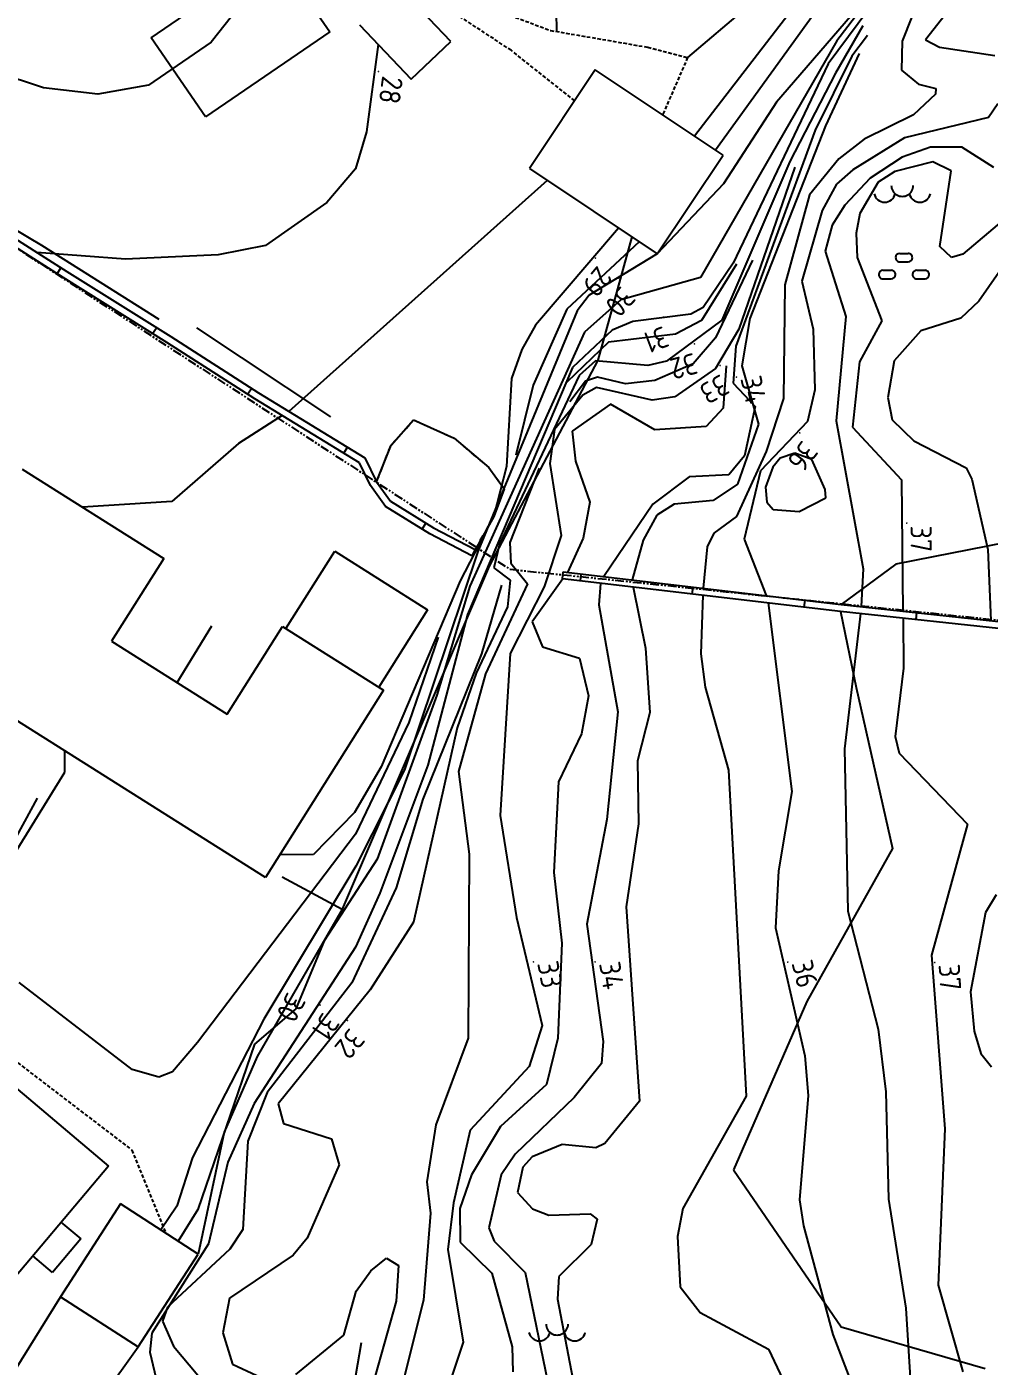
# Model space of a CAD drawing. Header units: metres. Extents: x 139929 to 142176, y 6401995 to 6404420.
# Drawn here: x 140128.6 to 140197, y 6402315.6 to 6402410.7 of the extents above; entities that cross this region are included whole.
import ezdxf
from ezdxf.enums import TextEntityAlignment as Align

# ---------------------------------------------------------------- set-up
doc = ezdxf.new("R2010")
doc.units = ezdxf.units.M
doc.header["$LTSCALE"] = 0.5
for name, pattern in [('DASHED', [0.75, 0.5, -0.25]), ('HAECK', [0]), ('PHANTOM', [2.5, 1.25, -0.25, 0.25, -0.25, 0.25, -0.25]), ('Underjord-Strand', [1.6, 0.8, -0.8])]:
    doc.linetypes.add(name, pattern=pattern)
doc.layers.get('0').update_dxf_attribs({"color": 1})
for name, color, linetype in [('M-BEF-BYGGNAD', 3, 'Continuous'), ('M-BEF-BÄCK', 7, 'Continuous'), ('M-BEF-HÄCK', 7, 'Continuous'), ('M-BEF-MARKLINJE', 4, 'Continuous'), ('M-BEF-MUR', 4, 'Continuous'), ('M-BEF-NIVÅKURVA-PRIMÄR-0.5M', 12, 'Continuous'), ('M-BEF-NIVÅKURVA-PRIMÄR-1.0M', 12, 'Continuous'), ('M-BEF-STAKET', 4, 'STAKET'), ('M-BEF-STRANDLINJE', 4, 'Continuous'), ('M-BEF-VÄGKANT', 1, 'DASHED'), ('M-GR-FASTIGHETSGRÄNS', 3, 'PHANTOM')]:
    doc.layers.add(name, color=color, linetype=linetype)
doc.styles.add('ISO', font='iso.shx', dxfattribs={"height": 2.5})
doc.linetypes.add('Bäck', pattern='A,5,[107,sma.shx,S=1,R=0,X=0,Y=0],5', length=10)
doc.linetypes.add('STAKET', pattern='A,7,[134,morastr.shx,S=0.8,R=0,X=0,Y=0],0.6,[134,morastr.shx,S=0.8,R=0,X=0,Y=0],1', length=8.6)

# ---------------------------------------------------------------- blocks, each defined once
blk = doc.blocks.new('PRI_M_BERG')
for centre, radius, start, end in [((-1.252, 0.43), 0.765, 192.29023, 347.70977), ((0, 0.867), 0.784, 179.99999, 0.00001), ((1.252, 0.43), 0.765, 192.29023, 347.70977)]:
    blk.add_arc(centre, radius, start, end)
blk = doc.blocks.new('PRI_M_LÖVSKOG')
for p, q in [((-0.295, 1.2), (0.295, 1.2)), ((-0.295, 0.6), (0.295, 0.6)), ((-1.495, 0), (-0.905, 0)), ((-1.495, -0.6), (-0.905, -0.6)), ((0.905, 0), (1.495, 0)), ((0.905, -0.6), (1.495, -0.6))]:
    blk.add_line(p, q)
for centre, start, end in [((-0.295, 0.9), 90.00001, 179.99999), ((0.295, 0.9), 0, 90.00001), ((-0.295, 0.9), 179.99999, 270.00003), ((0.295, 0.9), 270.00003, 0.00001), ((-1.495, -0.3), 90.00001, 179.99999), ((-1.495, -0.3), 179.99999, 270.00003), ((-0.905, -0.3), 0, 90.00001), ((-0.905, -0.3), 270.00003, 0.00001), ((0.905, -0.3), 90.00001, 179.99999), ((0.905, -0.3), 179.99999, 270.00003), ((1.495, -0.3), 0, 90.00001), ((1.495, -0.3), 270.00003, 0.00001)]:
    blk.add_arc(centre, 0.3, start, end)
blk = doc.blocks.new('PRI_NIVÅ_HÖJDPKT')
at = {"color": 0, "linetype": 'Continuous', "lineweight": -3}
blk.add_circle((183, 184), 0.0005, dxfattribs=at)

msp = doc.modelspace()

# ---------------------------------------------------------------- linework, layer by layer
at = {"layer": 'M-BEF-BYGGNAD'}
for p, q in [((140137.465, 6402409.89), (140146.298, 6402415.933)), ((140146.298, 6402415.933), (140150.139, 6402410.319)), ((140158.738, 6402409.628), (140155.063, 6402413.478)), ((140158.738, 6402409.628), (140155.063, 6402413.478)), ((140152.253, 6402410.797), (140155.928, 6402406.945)), ((140152.253, 6402410.797), (140155.928, 6402406.945)), ((140141.306, 6402404.276), (140137.465, 6402409.89)), ((140150.139, 6402410.319), (140141.306, 6402404.276)), ((140155.928, 6402406.945), (140158.738, 6402409.628)), ((140155.928, 6402406.945), (140158.738, 6402409.628)), ((140168.986, 6402407.603), (140164.317, 6402400.604)), ((140168.986, 6402407.603), (140164.317, 6402400.604)), ((140178.061, 6402401.549), (140168.986, 6402407.603)), ((140178.061, 6402401.549), (140168.986, 6402407.603)), ((140173.392, 6402394.55), (140178.061, 6402401.549)), ((140173.392, 6402394.55), (140178.061, 6402401.549)), ((140164.317, 6402400.604), (140173.392, 6402394.55)), ((140164.317, 6402400.604), (140173.392, 6402394.55)), ((140128.311, 6402379.264), (140138.355, 6402372.931)), ((140128.311, 6402379.264), (140138.355, 6402372.931)), ((140138.355, 6402372.931), (140134.649, 6402367.056)), ((140138.355, 6402372.931), (140134.649, 6402367.056)), ((140147.031, 6402367.948), (140150.493, 6402373.438)), ((140147.031, 6402367.948), (140150.493, 6402373.438)), ((140150.493, 6402373.438), (140157.079, 6402369.286)), ((140150.493, 6402373.438), (140157.079, 6402369.286)), ((140157.079, 6402369.286), (140153.616, 6402363.796)), ((140157.079, 6402369.286), (140153.616, 6402363.796)), ((140142.853, 6402361.882), (140146.779, 6402368.106)), ((140142.853, 6402361.882), (140146.779, 6402368.106)), ((140146.779, 6402368.106), (140153.959, 6402363.579)), ((140146.779, 6402368.106), (140153.959, 6402363.579)), ((140134.649, 6402367.056), (140142.853, 6402361.882)), ((140134.649, 6402367.056), (140142.853, 6402361.882)), ((140145.57, 6402350.276), (140120.141, 6402366.311)), ((140145.57, 6402350.276), (140120.141, 6402366.311)), ((140153.959, 6402363.579), (140145.57, 6402350.276)), ((140153.959, 6402363.579), (140145.57, 6402350.276)), ((140126.055, 6402336.848), (140134.418, 6402329.797)), ((140126.055, 6402336.848), (140134.418, 6402329.797)), ((140134.418, 6402329.797), (140126.47, 6402320.372)), ((140134.418, 6402329.797), (140126.47, 6402320.372)), ((140135.282, 6402327.104), (140131.024, 6402320.51)), ((140135.282, 6402327.104), (140131.024, 6402320.51)), ((140140.795, 6402323.543), (140135.282, 6402327.104)), ((140140.795, 6402323.543), (140135.282, 6402327.104)), ((140131.051, 6402325.805), (140132.456, 6402324.62)), ((140131.051, 6402325.805), (140132.456, 6402324.62)), ((140132.456, 6402324.62), (140130.454, 6402322.246)), ((140132.456, 6402324.62), (140130.454, 6402322.246)), ((140130.454, 6402322.246), (140129.049, 6402323.43)), ((140130.454, 6402322.246), (140129.049, 6402323.43)), ((140136.538, 6402316.95), (140140.795, 6402323.543)), ((140136.538, 6402316.95), (140140.795, 6402323.543)), ((140131.024, 6402320.51), (140127.795, 6402315.332)), ((140131.024, 6402320.51), (140127.795, 6402315.332)), ((140131.024, 6402320.51), (140136.538, 6402316.95)), ((140131.024, 6402320.51), (140136.538, 6402316.95)), ((140132.876, 6402311.87), (140136.538, 6402316.95)), ((140132.876, 6402311.87), (140136.538, 6402316.95))]:
    msp.add_line(p, q, dxfattribs=at)
at = {"layer": 'M-BEF-BÄCK', "linetype": 'Bäck', "lineweight": -3}
msp.add_line((140152.38, 6402317.253, 31.655), (140151.699, 6402313.338, 31.895), dxfattribs=at)
at = {"layer": 'M-BEF-BÄCK', "lineweight": -3}
msp.add_line((140152.38, 6402317.253), (140151.699, 6402313.338), dxfattribs=at)
at = {"layer": 'M-BEF-HÄCK', "color": 1, "linetype": 'HAECK', "lineweight": -3}
for p, q in [((140123.818, 6402398.64), (140129.672, 6402395.167)), ((140129.672, 6402395.167), (140137.994, 6402389.906)), ((140140.668, 6402389.293), (140150.199, 6402382.984)), ((140146.754, 6402350.323), (140151.011, 6402348.038))]:
    msp.add_line(p, q, dxfattribs=at)
at = {"layer": 'M-BEF-HÄCK', "lineweight": -3}
for p, q in [((140123.818, 6402398.64), (140129.672, 6402395.167)), ((140129.672, 6402395.167), (140137.994, 6402389.906)), ((140140.668, 6402389.293), (140150.199, 6402382.984)), ((140146.754, 6402350.323), (140151.011, 6402348.038))]:
    msp.add_line(p, q, dxfattribs=at)
at = {"layer": 'M-BEF-MARKLINJE'}
for p, q in [((140179.741, 6402412.029, 28.612), (140175.547, 6402408.484, 28.846)), ((140171.588, 6402395.752, 29.716), (140169.164, 6402386.998, 30.826)), ((140169.164, 6402386.998, 30.826), (140161.461, 6402372.368, 32.467)), ((140198.167, 6402374.06, 37.708), (140190.328, 6402372.517, 37.444)), ((140161.461, 6402372.368, 32.467), (140155.8, 6402359.164, 29.544)), ((140190.328, 6402372.517, 37.444), (140186.457, 6402369.663, 37.422)), ((140186.401, 6402369.167, 37.422), (140187.522, 6402363.777, 36.815)), ((140187.522, 6402363.777, 36.815), (140190.09, 6402352.336, 36.798)), ((140155.8, 6402359.164, 29.544), (140151.011, 6402348.038, 30.98)), ((140190.09, 6402352.336, 36.798), (140184.015, 6402341.484, 36.209)), ((140151.011, 6402348.038, 30.98), (140144.983, 6402337.575, 31.112)), ((140184.015, 6402341.484, 36.209), (140178.813, 6402329.532, 36.529)), ((140144.983, 6402337.575, 31.112), (140142.642, 6402332.209, 31.718)), ((140142.642, 6402332.209, 31.718), (140140.795, 6402323.543, 31.993)), ((140178.813, 6402329.532, 36.529), (140186.44, 6402318.39, 36.026)), ((140186.44, 6402318.39, 36.026), (140196.667, 6402315.416, 36.152))]:
    msp.add_line(p, q, dxfattribs=at)
at = {"layer": 'M-BEF-MARKLINJE', "lineweight": -3}
for p, q in [((140179.741, 6402412.029), (140175.547, 6402408.484)), ((140171.588, 6402395.752), (140169.164, 6402386.998)), ((140169.164, 6402386.998), (140161.461, 6402372.368)), ((140198.167, 6402374.06), (140190.328, 6402372.517)), ((140161.461, 6402372.368), (140155.8, 6402359.164)), ((140190.328, 6402372.517), (140186.457, 6402369.663)), ((140186.401, 6402369.167), (140187.522, 6402363.777)), ((140187.522, 6402363.777), (140190.09, 6402352.336)), ((140155.8, 6402359.164), (140151.011, 6402348.038)), ((140190.09, 6402352.336), (140184.015, 6402341.484)), ((140151.011, 6402348.038), (140144.983, 6402337.575)), ((140184.015, 6402341.484), (140178.813, 6402329.532)), ((140144.983, 6402337.575), (140142.642, 6402332.209)), ((140142.642, 6402332.209), (140140.795, 6402323.543)), ((140178.813, 6402329.532), (140186.44, 6402318.39)), ((140186.44, 6402318.39), (140196.667, 6402315.416))]:
    msp.add_line(p, q, dxfattribs=at)
at = {"layer": 'M-BEF-MUR'}
for p, q in [((140131.204, 6402392.862), (140124.837, 6402396.91)), ((140125.106, 6402397.333), (140131.47, 6402393.286)), ((140130.783, 6402393.13), (140131.052, 6402393.552)), ((140138.579, 6402388.249), (140131.204, 6402392.862)), ((140131.47, 6402393.286), (140138.847, 6402388.671)), ((140137.564, 6402388.884), (140137.829, 6402389.308)), ((140144.808, 6402384.255), (140138.579, 6402388.249)), ((140138.847, 6402388.671), (140145.074, 6402384.68)), ((140144.305, 6402384.579), (140144.575, 6402385)), ((140152.256, 6402379.718), (140144.808, 6402384.255)), ((140145.074, 6402384.68), (140152.641, 6402380.068)), ((140151.129, 6402380.405), (140151.389, 6402380.831)), ((140153.037, 6402378.107), (140152.256, 6402379.718)), ((140152.641, 6402380.068), (140153.469, 6402378.363)), ((140154.094, 6402376.621), (140153.037, 6402378.107)), ((140153.469, 6402378.363), (140154.443, 6402376.993)), ((140157.252, 6402374.674), (140154.094, 6402376.621)), ((140154.443, 6402376.993), (140157.501, 6402375.109)), ((140156.704, 6402375.012), (140156.966, 6402375.438)), ((140160.22, 6402373.108), (140157.252, 6402374.674)), ((140157.501, 6402375.109), (140160.454, 6402373.551)), ((140160.454, 6402373.551), (140160.22, 6402373.108)), ((140166.657, 6402371.475), (140166.715, 6402371.971)), ((140166.715, 6402371.971), (140186.457, 6402369.663)), ((140167.934, 6402371.326), (140167.992, 6402371.822)), ((140186.401, 6402369.167), (140166.657, 6402371.475)), ((140175.879, 6402370.397), (140175.937, 6402370.893)), ((140183.825, 6402369.468), (140183.883, 6402369.964)), ((140228.108, 6402364.657), (140186.401, 6402369.167)), ((140186.457, 6402369.663), (140228.153, 6402365.154)), ((140191.776, 6402368.585), (140191.83, 6402369.082)), ((140139.312, 6402364.115), (140141.759, 6402368.139))]:
    msp.add_line(p, q, dxfattribs=at)
at = {"layer": 'M-BEF-MUR', "lineweight": -3}
for p, q in [((140131.204, 6402392.862), (140124.837, 6402396.91)), ((140125.106, 6402397.333), (140131.47, 6402393.286)), ((140130.783, 6402393.13), (140131.052, 6402393.552)), ((140138.579, 6402388.249), (140131.204, 6402392.862)), ((140131.47, 6402393.286), (140138.847, 6402388.671)), ((140137.564, 6402388.884), (140137.829, 6402389.308)), ((140144.808, 6402384.255), (140138.579, 6402388.249)), ((140138.847, 6402388.671), (140145.074, 6402384.68)), ((140144.305, 6402384.579), (140144.575, 6402385)), ((140152.256, 6402379.718), (140144.808, 6402384.255)), ((140145.074, 6402384.68), (140152.641, 6402380.068)), ((140151.129, 6402380.405), (140151.389, 6402380.831)), ((140153.037, 6402378.107), (140152.256, 6402379.718)), ((140152.641, 6402380.068), (140153.469, 6402378.363)), ((140154.094, 6402376.621), (140153.037, 6402378.107)), ((140153.469, 6402378.363), (140154.443, 6402376.993)), ((140157.252, 6402374.674), (140154.094, 6402376.621)), ((140154.443, 6402376.993), (140157.501, 6402375.109)), ((140156.704, 6402375.012), (140156.966, 6402375.438)), ((140160.22, 6402373.108), (140157.252, 6402374.674)), ((140157.501, 6402375.109), (140160.454, 6402373.551)), ((140160.454, 6402373.551), (140160.22, 6402373.108)), ((140166.657, 6402371.475), (140166.715, 6402371.971)), ((140166.715, 6402371.971), (140186.457, 6402369.663)), ((140167.934, 6402371.326), (140167.992, 6402371.822)), ((140186.401, 6402369.167), (140166.657, 6402371.475)), ((140175.879, 6402370.397), (140175.937, 6402370.893)), ((140183.825, 6402369.468), (140183.883, 6402369.964)), ((140228.108, 6402364.657), (140186.401, 6402369.167)), ((140186.457, 6402369.663), (140228.153, 6402365.154)), ((140191.776, 6402368.585), (140191.83, 6402369.082)), ((140139.312, 6402364.115), (140141.759, 6402368.139))]:
    msp.add_line(p, q, dxfattribs=at)
at = {"layer": 'M-BEF-NIVÅKURVA-PRIMÄR-0.5M', "linetype": 'Continuous', "lineweight": -3}
for p, q in [((140192.761, 6402418.398, 30.5), (140186.139, 6402409.664, 30.5)), ((140185.937, 6402413.542, 29.5), (140177.52, 6402401.911, 29.5)), ((140144.054, 6402412.537, 27.5), (140141.731, 6402409.586, 27.5)), ((140166.216, 6402411.764, 28.5), (140166.24, 6402410.336, 28.5)), ((140191.479, 6402411.368, 35.5), (140190.777, 6402409.638, 35.5)), ((140141.731, 6402409.586, 27.5), (140137.278, 6402406.516, 27.5)), ((140186.139, 6402409.664, 30.5), (140176.468, 6402392.861, 30.5)), ((140190.777, 6402409.638, 35.5), (140190.738, 6402407.596, 35.5)), ((140187.724, 6402408.77, 34.5), (140185.328, 6402403.649, 34.5)), ((140129.817, 6402406.325, 27.5), (140125.831, 6402407.652, 27.5)), ((140190.738, 6402407.596, 35.5), (140191.951, 6402406.584, 35.5)), ((140133.683, 6402405.881, 27.5), (140129.817, 6402406.325, 27.5)), ((140137.278, 6402406.516, 27.5), (140133.683, 6402405.881, 27.5)), ((140191.951, 6402406.584, 35.5), (140193.184, 6402406.278, 35.5)), ((140193.184, 6402406.278, 35.5), (140193.143, 6402405.884, 35.5)), ((140193.143, 6402405.884, 35.5), (140191.576, 6402404.417, 35.5)), ((140191.576, 6402404.417, 35.5), (140188.078, 6402402.684, 35.5)), ((140185.328, 6402403.649, 34.5), (140179.977, 6402389.961, 34.5)), ((140188.078, 6402402.684, 35.5), (140186.282, 6402401.304, 35.5)), ((140186.282, 6402401.304, 35.5), (140184.209, 6402398.738, 35.5)), ((140190.793, 6402401.417, 36.5), (140188.508, 6402399.913, 36.5)), ((140192.786, 6402402.115, 36.5), (140190.793, 6402401.417, 36.5)), ((140195.017, 6402402.131, 36.5), (140192.786, 6402402.115, 36.5)), ((140197.287, 6402400.677, 36.5), (140195.017, 6402402.131, 36.5)), ((140165.581, 6402399.761, 28.5), (140147.236, 6402383.362, 28.5)), ((140188.508, 6402399.913, 36.5), (140186.713, 6402398.004, 36.5)), ((140184.209, 6402398.738, 35.5), (140182.448, 6402392.351, 35.5)), ((140186.713, 6402398.004, 36.5), (140185.811, 6402396.595, 36.5)), ((140185.811, 6402396.595, 36.5), (140185.316, 6402394.732, 36.5)), ((140172.101, 6402395.411, 29.5), (140166.963, 6402390.628, 29.5)), ((140185.316, 6402394.732, 36.5), (140186.782, 6402390.092, 36.5)), ((140198.889, 6402395.029, 37.5), (140196.217, 6402391.191, 37.5)), ((140179.009, 6402393.817, 31.5), (140176.538, 6402389.824, 31.5)), ((140180.159, 6402394.108, 32.5), (140177.521, 6402388.577, 32.5)), ((140176.468, 6402392.861, 30.5), (140170.803, 6402391.279, 30.5)), ((140182.448, 6402392.351, 35.5), (140182.357, 6402384.285, 35.5)), ((140170.803, 6402391.279, 30.5), (140168.229, 6402388.991, 30.5)), ((140196.217, 6402391.191, 37.5), (140194.942, 6402389.973, 37.5)), ((140166.963, 6402390.628, 29.5), (140164.582, 6402385.238, 29.5)), ((140179.977, 6402389.961, 34.5), (140179.391, 6402386.595, 34.5)), ((140186.782, 6402390.092, 36.5), (140186.098, 6402382.688, 36.5)), ((140194.942, 6402389.973, 37.5), (140192.112, 6402389.078, 37.5)), ((140168.229, 6402388.991, 30.5), (140160.087, 6402370.968, 30.5)), ((140176.538, 6402389.824, 31.5), (140174.686, 6402388.845, 31.5)), ((140192.112, 6402389.078, 37.5), (140190.215, 6402386.963, 37.5)), ((140169.929, 6402388.272, 31.5), (140166.978, 6402385.446, 31.5)), ((140174.686, 6402388.845, 31.5), (140169.929, 6402388.272, 31.5)), ((140177.521, 6402388.577, 32.5), (140175.939, 6402386.742, 32.5)), ((140175.939, 6402386.742, 32.5), (140173.221, 6402385.548, 32.5)), ((140178.296, 6402386.602, 33.5), (140178.071, 6402383.588, 33.5)), ((140179.391, 6402386.595, 34.5), (140180.59, 6402382.454, 34.5)), ((140190.215, 6402386.963, 37.5), (140189.753, 6402384.362, 37.5)), ((140164.582, 6402385.238, 29.5), (140163.356, 6402380.25, 29.5)), ((140168.29, 6402385.506, 32.5), (140167.187, 6402384.039, 32.5)), ((140169.15, 6402385.787, 32.5), (140168.29, 6402385.506, 32.5)), ((140171.138, 6402385.33, 32.5), (140169.15, 6402385.787, 32.5)), ((140173.221, 6402385.548, 32.5), (140171.138, 6402385.33, 32.5)), ((140182.357, 6402384.285, 35.5), (140181.135, 6402380.516, 35.5)), ((140189.753, 6402384.362, 37.5), (140190.068, 6402382.776, 37.5)), ((140170.069, 6402383.879, 33.5), (140167.345, 6402381.957, 33.5)), ((140173.212, 6402382.063, 33.5), (140170.069, 6402383.879, 33.5)), ((140178.071, 6402383.588, 33.5), (140176.87, 6402382.285, 33.5)), ((140146.765, 6402383.063, 28.5), (140143.661, 6402381.095, 28.5)), ((140176.87, 6402382.285, 33.5), (140173.212, 6402382.063, 33.5)), ((140180.59, 6402382.454, 34.5), (140179.099, 6402378.199, 34.5)), ((140186.098, 6402382.688, 36.5), (140188.014, 6402372.182, 36.5)), ((140190.068, 6402382.776, 37.5), (140191.613, 6402381.285, 37.5)), ((140167.345, 6402381.957, 33.5), (140167.584, 6402379.833, 33.5)), ((140143.661, 6402381.095, 28.5), (140138.92, 6402376.971, 28.5)), ((140181.135, 6402380.516, 35.5), (140179.026, 6402375.897, 35.5)), ((140183.168, 6402380.401, 36.5), (140182.114, 6402380.042, 36.5)), ((140184.361, 6402379.949, 36.5), (140183.168, 6402380.401, 36.5)), ((140191.613, 6402381.285, 37.5), (140195.322, 6402379.358, 37.5)), ((140167.584, 6402379.833, 33.5), (140168.605, 6402376.911, 33.5)), ((140181.59, 6402379.411, 36.5), (140181.082, 6402377.994, 36.5)), ((140182.114, 6402380.042, 36.5), (140181.59, 6402379.411, 36.5)), ((140185.305, 6402377.828, 36.5), (140184.361, 6402379.949, 36.5)), ((140165.014, 6402379.33, 32.5), (140162.93, 6402374.048, 32.5)), ((140195.322, 6402379.358, 37.5), (140195.739, 6402378.56, 37.5)), ((140195.739, 6402378.56, 37.5), (140196.868, 6402373.562, 37.5)), ((140179.099, 6402378.199, 34.5), (140177.358, 6402377.031, 34.5)), ((140181.082, 6402377.994, 36.5), (140181.172, 6402376.924, 36.5)), ((140185.361, 6402377.23, 36.5), (140185.305, 6402377.828, 36.5)), ((140138.92, 6402376.971, 28.5), (140132.581, 6402376.572, 28.5)), ((140168.605, 6402376.911, 33.5), (140168.13, 6402374.362, 33.5)), ((140174.588, 6402376.773, 34.5), (140173.364, 6402375.992, 34.5)), ((140177.358, 6402377.031, 34.5), (140174.588, 6402376.773, 34.5)), ((140181.172, 6402376.924, 36.5), (140181.611, 6402376.411, 36.5)), ((140183.475, 6402376.253, 36.5), (140185.361, 6402377.23, 36.5)), ((140173.364, 6402375.992, 34.5), (140172.404, 6402374.218, 34.5)), ((140179.026, 6402375.897, 35.5), (140177.404, 6402374.721, 35.5)), ((140181.611, 6402376.411, 36.5), (140183.475, 6402376.253, 36.5)), ((140177.404, 6402374.721, 35.5), (140176.932, 6402373.762, 35.5)), ((140162.93, 6402374.048, 32.5), (140162.989, 6402372.601, 32.5)), ((140168.13, 6402374.362, 33.5), (140167.019, 6402371.936, 33.5)), ((140172.404, 6402374.218, 34.5), (140171.607, 6402371.399, 34.5)), ((140176.932, 6402373.762, 35.5), (140176.656, 6402370.81, 35.5)), ((140196.868, 6402373.562, 37.5), (140197.082, 6402368.514, 37.5)), ((140162.989, 6402372.601, 32.5), (140164.169, 6402371.133, 32.5)), ((140188.014, 6402372.182, 36.5), (140187.874, 6402369.509, 36.5)), ((140160.087, 6402370.968, 30.5), (140157.735, 6402363.233, 30.5)), ((140162.322, 6402371.027, 31.5), (140160.916, 6402366.155, 31.5)), ((140164.169, 6402371.133, 32.5), (140161.189, 6402364.745, 32.5)), ((140166.685, 6402371.472, 33.5), (140164.501, 6402368.429, 33.5)), ((140171.679, 6402370.888, 34.5), (140172.568, 6402366.558, 34.5)), ((140176.625, 6402370.31, 35.5), (140176.476, 6402366.144, 35.5)), ((140187.826, 6402369.013, 36.5), (140186.678, 6402359.42, 36.5)), ((140164.501, 6402368.429, 33.5), (140165.233, 6402366.647, 33.5)), ((140157.835, 6402367.346, 29.5), (140155.752, 6402361.275, 29.5)), ((140160.916, 6402366.155, 31.5), (140156.756, 6402355.843, 31.5)), ((140165.233, 6402366.647, 33.5), (140167.86, 6402365.844, 33.5)), ((140172.568, 6402366.558, 34.5), (140172.864, 6402361.997, 34.5)), ((140176.476, 6402366.144, 35.5), (140176.788, 6402363.797, 35.5)), ((140167.86, 6402365.844, 33.5), (140168.519, 6402363.164, 33.5)), ((140161.189, 6402364.745, 32.5), (140159.285, 6402357.792, 32.5)), ((140176.788, 6402363.797, 35.5), (140178.448, 6402357.903, 35.5)), ((140157.735, 6402363.233, 30.5), (140153.511, 6402351.578, 30.5)), ((140168.519, 6402363.164, 33.5), (140168.018, 6402360.472, 33.5)), ((140172.864, 6402361.997, 34.5), (140171.995, 6402358.557, 34.5)), ((140155.752, 6402361.275, 29.5), (140151.966, 6402353.364, 29.5)), ((140168.018, 6402360.472, 33.5), (140166.375, 6402357.058, 33.5)), ((140131.333, 6402357.746, 29.5), (140131.336, 6402359.252, 29.5)), ((140171.995, 6402358.557, 34.5), (140172.052, 6402354.095, 34.5)), ((140186.678, 6402359.42, 36.5), (140186.931, 6402347.88, 36.5)), ((140126.873, 6402350.541, 29.5), (140131.333, 6402357.746, 29.5)), ((140159.285, 6402357.792, 32.5), (140160.032, 6402351.936, 32.5)), ((140178.448, 6402357.903, 35.5), (140179.711, 6402334.758, 35.5)), ((140166.375, 6402357.058, 33.5), (140166.047, 6402350.625, 33.5)), ((140156.756, 6402355.843, 31.5), (140154.851, 6402349.541, 31.5)), ((140172.052, 6402354.095, 34.5), (140171.179, 6402348.184, 34.5)), ((140151.966, 6402353.364, 29.5), (140140.751, 6402338.576, 29.5)), ((140160.032, 6402351.936, 32.5), (140159.961, 6402338.871, 32.5)), ((140153.511, 6402351.578, 30.5), (140149.746, 6402345.771, 30.5)), ((140166.047, 6402350.625, 33.5), (140166.62, 6402345.622, 33.5)), ((140154.851, 6402349.541, 31.5), (140151.7, 6402342.799, 31.5)), ((140197.457, 6402349.036, 37.5), (140196.701, 6402347.798, 37.5)), ((140171.179, 6402348.184, 34.5), (140172.125, 6402334.405, 34.5)), ((140186.931, 6402347.88, 36.5), (140189.088, 6402339.506, 36.5)), ((140196.701, 6402347.798, 37.5), (140195.635, 6402342.169, 37.5)), ((140149.746, 6402345.771, 30.5), (140147.742, 6402340.952, 30.5)), ((140166.62, 6402345.622, 33.5), (140166.344, 6402338.879, 33.5)), ((140136.103, 6402336.641, 29.5), (140128.094, 6402342.813, 29.5)), ((140151.7, 6402342.799, 31.5), (140145.706, 6402335.027, 31.5)), ((140195.635, 6402342.169, 37.5), (140195.895, 6402339.364, 37.5)), ((140147.742, 6402340.952, 30.5), (140144.801, 6402338.436, 30.5)), ((140189.088, 6402339.506, 36.5), (140189.625, 6402335.06, 36.5)), ((140140.751, 6402338.576, 29.5), (140138.974, 6402336.476, 29.5)), ((140159.961, 6402338.871, 32.5), (140157.681, 6402332.72, 32.5)), ((140166.344, 6402338.879, 33.5), (140165.522, 6402335.582, 33.5)), ((140195.895, 6402339.364, 37.5), (140196.356, 6402337.783, 37.5)), ((140144.801, 6402338.436, 30.5), (140140.779, 6402326.71, 30.5)), ((140196.356, 6402337.783, 37.5), (140197.128, 6402336.847, 37.5)), ((140138.012, 6402336.102, 29.5), (140136.103, 6402336.641, 29.5)), ((140138.974, 6402336.476, 29.5), (140138.012, 6402336.102, 29.5)), ((140145.706, 6402335.027, 31.5), (140144.319, 6402331.55, 31.5)), ((140165.522, 6402335.582, 33.5), (140162.269, 6402332.613, 33.5)), ((140179.711, 6402334.758, 35.5), (140175.216, 6402326.787, 35.5)), ((140189.625, 6402335.06, 36.5), (140189.817, 6402327.433, 36.5)), ((140172.125, 6402334.405, 34.5), (140169.674, 6402331.393, 34.5)), ((140157.681, 6402332.72, 32.5), (140157.027, 6402328.662, 32.5)), ((140162.269, 6402332.613, 33.5), (140160.196, 6402329.167, 33.5)), ((140144.319, 6402331.55, 31.5), (140143.976, 6402325.293, 31.5)), ((140166.652, 6402331.33, 34.5), (140164.52, 6402330.437, 34.5)), ((140169.037, 6402331.091, 34.5), (140166.652, 6402331.33, 34.5)), ((140169.674, 6402331.393, 34.5), (140169.037, 6402331.091, 34.5)), ((140164.52, 6402330.437, 34.5), (140163.856, 6402329.708, 34.5)), ((140160.196, 6402329.167, 33.5), (140159.378, 6402326.791, 33.5)), ((140163.856, 6402329.708, 34.5), (140163.474, 6402327.925, 34.5)), ((140157.027, 6402328.662, 32.5), (140157.295, 6402326.441, 32.5)), ((140163.474, 6402327.925, 34.5), (140164.524, 6402326.768, 34.5)), ((140189.817, 6402327.433, 36.5), (140191.051, 6402319.71, 36.5)), ((140140.779, 6402326.71, 30.5), (140139.386, 6402324.454, 30.5)), ((140157.295, 6402326.441, 32.5), (140156.79, 6402320.271, 32.5)), ((140159.378, 6402326.791, 33.5), (140159.406, 6402324.388, 33.5)), ((140164.524, 6402326.768, 34.5), (140165.7, 6402326.3, 34.5)), ((140165.7, 6402326.3, 34.5), (140168.641, 6402326.399, 34.5)), ((140168.641, 6402326.399, 34.5), (140169.119, 6402326.023, 34.5)), ((140175.216, 6402326.787, 35.5), (140174.821, 6402324.787, 35.5)), ((140143.976, 6402325.293, 31.5), (140143.055, 6402323.884, 31.5)), ((140169.119, 6402326.023, 34.5), (140168.707, 6402324.228, 34.5)), ((140159.406, 6402324.388, 33.5), (140161.64, 6402322.196, 33.5)), ((140174.821, 6402324.787, 35.5), (140175.015, 6402321.227, 35.5)), ((140143.055, 6402323.884, 31.5), (140138.623, 6402319.785, 31.5)), ((140168.707, 6402324.228, 34.5), (140166.405, 6402321.961, 34.5)), ((140161.64, 6402322.196, 33.5), (140163.093, 6402316.961, 33.5)), ((140166.405, 6402321.961, 34.5), (140166.314, 6402320.342, 34.5)), ((140175.015, 6402321.227, 35.5), (140176.44, 6402319.399, 35.5)), ((140138.623, 6402319.785, 31.5), (140138.262, 6402318.779, 31.5)), ((140156.79, 6402320.271, 32.5), (140154.938, 6402312.849, 32.5)), ((140166.314, 6402320.342, 34.5), (140167.601, 6402313.558, 34.5)), ((140191.051, 6402319.71, 36.5), (140191.431, 6402313.622, 36.5)), ((140138.262, 6402318.779, 31.5), (140139.047, 6402317.019, 31.5)), ((140176.44, 6402319.399, 35.5), (140181.282, 6402316.799, 35.5)), ((140139.047, 6402317.019, 31.5), (140141.896, 6402313.627, 31.5)), ((140163.093, 6402316.961, 33.5), (140163.134, 6402315.193, 33.5)), ((140181.282, 6402316.799, 35.5), (140182.523, 6402314.201, 35.5))]:
    msp.add_line(p, q, dxfattribs=at)
at = {"layer": 'M-BEF-NIVÅKURVA-PRIMÄR-1.0M', "linetype": 'Continuous', "lineweight": -3}
for p, q in [((140194.936, 6402420.719, 31), (140185.532, 6402408.046, 31)), ((140200.792, 6402420.456, 36), (140192.437, 6402409.733, 36)), ((140186.563, 6402416.567, 29), (140176.037, 6402402.899, 29)), ((140187.552, 6402411.924, 30), (140181.863, 6402405.315, 30)), ((140187.994, 6402410.726, 32), (140186.055, 6402407.371, 32)), ((140188.313, 6402410.042, 34), (140187.211, 6402408.588, 34)), ((140153.582, 6402409.405, 28), (140152.743, 6402403.206, 28)), ((140192.437, 6402409.733, 36), (140193.444, 6402409.216, 36)), ((140193.444, 6402409.216, 36), (140197.371, 6402408.62, 36)), ((140185.532, 6402408.046, 31), (140178.782, 6402393.891, 31)), ((140187.211, 6402408.588, 34), (140184.599, 6402403.326, 34)), ((140186.055, 6402407.371, 32), (140182.8, 6402401.105, 32)), ((140181.863, 6402405.315, 30), (140178.085, 6402399.532, 30)), ((140197.586, 6402405.192, 36), (140196.904, 6402404.226, 36)), ((140196.904, 6402404.226, 36), (140190.959, 6402402.797, 36)), ((140152.743, 6402403.206, 28), (140151.972, 6402400.584, 28)), ((140184.599, 6402403.326, 34), (140178.976, 6402387.987, 34)), ((140190.959, 6402402.797, 36), (140187.27, 6402400.518, 36)), ((140151.972, 6402400.584, 28), (140149.934, 6402398.192, 28)), ((140182.8, 6402401.105, 32), (140177.987, 6402389.852, 32)), ((140183.156, 6402400.712, 33), (140179.188, 6402389.198, 33)), ((140187.27, 6402400.518, 36), (140186.122, 6402399.49, 36)), ((140190.251, 6402400.398, 37), (140189.08, 6402399.638, 37)), ((140192.96, 6402401.086, 37), (140190.251, 6402400.398, 37)), ((140194.256, 6402400.435, 37), (140192.96, 6402401.086, 37)), ((140193.45, 6402395.073, 37), (140194.256, 6402400.435, 37)), ((140178.085, 6402399.532, 30), (140173.394, 6402394.553, 30)), ((140186.122, 6402399.49, 36), (140185.096, 6402397.63, 36)), ((140189.08, 6402399.638, 37), (140187.776, 6402397.424, 37)), ((140149.934, 6402398.192, 28), (140145.567, 6402395.151, 28)), ((140185.096, 6402397.63, 36), (140183.654, 6402392.608, 36)), ((140187.776, 6402397.424, 37), (140187.524, 6402396.007, 37)), ((140197.976, 6402396.959, 37), (140195.098, 6402394.524, 37)), ((140170.652, 6402396.378, 29), (140164.758, 6402389.488, 29)), ((140187.524, 6402396.007, 37), (140187.578, 6402394.29, 37)), ((140135.631, 6402394.176, 28), (140129.333, 6402394.645, 28)), ((140145.567, 6402395.151, 28), (140142.217, 6402394.483, 28)), ((140194.296, 6402394.301, 37), (140193.45, 6402395.073, 37)), ((140142.217, 6402394.483, 28), (140135.631, 6402394.176, 28)), ((140173.391, 6402394.55, 30), (140168.562, 6402391.625, 30)), ((140178.782, 6402393.891, 31), (140176.644, 6402390.743, 31)), ((140187.578, 6402394.29, 37), (140189.328, 6402389.791, 37)), ((140195.098, 6402394.524, 37), (140194.296, 6402394.301, 37)), ((140183.654, 6402392.608, 36), (140184.457, 6402389.194, 36)), ((140168.562, 6402391.625, 30), (140167.71, 6402390.497, 30)), ((140167.71, 6402390.497, 30), (140160.65, 6402373.424, 30)), ((140175.772, 6402390.263, 31), (140171.668, 6402389.75, 31)), ((140176.644, 6402390.743, 31), (140175.772, 6402390.263, 31)), ((140164.758, 6402389.488, 29), (140163.786, 6402387.765, 29)), ((140170.194, 6402389.131, 31), (140167.374, 6402386.49, 31)), ((140171.668, 6402389.75, 31), (140170.194, 6402389.131, 31)), ((140177.987, 6402389.852, 32), (140174.053, 6402386.932, 32)), ((140179.188, 6402389.198, 33), (140177.533, 6402386.409, 33)), ((140184.457, 6402389.194, 36), (140184.577, 6402384.886, 36)), ((140189.328, 6402389.791, 37), (140187.743, 6402386.888, 37)), ((140178.976, 6402387.987, 34), (140178.772, 6402385.373, 34)), ((140163.786, 6402387.765, 29), (140163.033, 6402385.692, 29)), ((140167.374, 6402386.49, 31), (140159.912, 6402368.956, 31)), ((140169.001, 6402386.965, 32), (140167.849, 6402385.914, 32)), ((140172.712, 6402386.625, 32), (140169.001, 6402386.965, 32)), ((140174.053, 6402386.932, 32), (140172.712, 6402386.625, 32)), ((140177.533, 6402386.409, 33), (140174.647, 6402384.394, 33)), ((140187.743, 6402386.888, 37), (140187.25, 6402382.239, 37)), ((140167.849, 6402385.914, 32), (140162.199, 6402373.95, 32)), ((140163.033, 6402385.692, 29), (140162.679, 6402379.453, 29)), ((140178.772, 6402385.373, 34), (140180.333, 6402383.725, 34)), ((140168.115, 6402384.509, 33), (140166.091, 6402382.075, 33)), ((140169.079, 6402385.073, 33), (140168.115, 6402384.509, 33)), ((140173.034, 6402384.166, 33), (140169.079, 6402385.073, 33)), ((140174.647, 6402384.394, 33), (140173.034, 6402384.166, 33)), ((140184.577, 6402384.886, 36), (140184.06, 6402382.646, 36)), ((140180.333, 6402383.725, 34), (140179.59, 6402380.209, 34)), ((140184.06, 6402382.646, 36), (140180.716, 6402379.145, 36)), ((140166.091, 6402382.075, 33), (140165.757, 6402379.673, 33)), ((140187.25, 6402382.239, 37), (140190.737, 6402378.5, 37)), ((140162.679, 6402379.453, 29), (140161.783, 6402375.945, 29)), ((140165.757, 6402379.673, 33), (140166.577, 6402374.556, 33)), ((140179.59, 6402380.209, 34), (140178.469, 6402378.857, 34)), ((140175.659, 6402378.724, 34), (140173.087, 6402376.787, 34)), ((140178.469, 6402378.857, 34), (140175.659, 6402378.724, 34)), ((140180.716, 6402379.145, 36), (140179.57, 6402374.288, 36)), ((140190.737, 6402378.5, 37), (140190.84, 6402369.189, 37)), ((140173.087, 6402376.787, 34), (140169.593, 6402371.635, 34)), ((140161.783, 6402375.945, 29), (140159.403, 6402371.345, 29)), ((140162.199, 6402373.95, 32), (140161.788, 6402372.264, 32)), ((140166.577, 6402374.556, 33), (140165.356, 6402370.911, 33)), ((140179.57, 6402374.288, 36), (140181.117, 6402370.288, 36)), ((140160.65, 6402373.424, 30), (140155.437, 6402357.912, 30)), ((140161.788, 6402372.264, 32), (140162.948, 6402371.38, 32)), ((140159.403, 6402371.345, 29), (140153.8, 6402358.145, 29)), ((140162.948, 6402371.38, 32), (140162.767, 6402369.488, 32)), ((140165.356, 6402370.911, 33), (140162.959, 6402366.174, 33)), ((140169.369, 6402371.158, 34), (140169.234, 6402369.637, 34)), ((140159.912, 6402368.956, 31), (140157.111, 6402358.249, 31)), ((140162.767, 6402369.488, 32), (140160.532, 6402364.773, 32)), ((140169.234, 6402369.637, 34), (140170.6, 6402362.028, 34)), ((140181.257, 6402369.768, 36), (140182.952, 6402356.39, 36)), ((140190.844, 6402368.686, 37), (140190.867, 6402365.148, 37)), ((140162.959, 6402366.174, 33), (140162.239, 6402354.686, 33)), ((140190.867, 6402365.148, 37), (140190.274, 6402360.283, 37)), ((140160.532, 6402364.773, 32), (140159.191, 6402360.901, 32)), ((140170.6, 6402362.028, 34), (140169.809, 6402354.401, 34)), ((140159.191, 6402360.901, 32), (140156.097, 6402347.116, 32)), ((140190.274, 6402360.283, 37), (140190.558, 6402359.114, 37)), ((140190.558, 6402359.114, 37), (140195.432, 6402354.065, 37)), ((140153.8, 6402358.145, 29), (140151.889, 6402354.898, 29)), ((140155.437, 6402357.912, 30), (140151.996, 6402351.08, 30)), ((140157.111, 6402358.249, 31), (140153.686, 6402349.174, 31)), ((140182.952, 6402356.39, 36), (140181.99, 6402350.748, 36)), ((140151.889, 6402354.898, 29), (140148.992, 6402351.921, 29)), ((140162.239, 6402354.686, 33), (140163.387, 6402347.449, 33)), ((140169.809, 6402354.401, 34), (140168.395, 6402346.965, 34)), ((140195.432, 6402354.065, 37), (140192.853, 6402344.763, 37)), ((140148.992, 6402351.921, 29), (140146.585, 6402351.886, 29)), ((140151.996, 6402351.08, 30), (140145.458, 6402340.229, 30)), ((140181.99, 6402350.748, 36), (140181.78, 6402346.71, 36)), ((140153.686, 6402349.174, 31), (140151.976, 6402345.344, 31)), ((140156.097, 6402347.116, 32), (140152.999, 6402342.308, 32)), ((140163.387, 6402347.449, 33), (140165.231, 6402339.77, 33)), ((140168.395, 6402346.965, 34), (140169.558, 6402338.642, 34)), ((140181.78, 6402346.71, 36), (140183.873, 6402337.622, 36)), ((140151.976, 6402345.344, 31), (140144.768, 6402334.228, 31)), ((140192.853, 6402344.763, 37), (140193.822, 6402332.425, 37)), ((140152.999, 6402342.308, 32), (140146.474, 6402334.215, 32)), ((140145.458, 6402340.229, 30), (140140.387, 6402330.398, 30)), ((140165.231, 6402339.77, 33), (140164.29, 6402336.868, 33)), ((140169.558, 6402338.642, 34), (140169.434, 6402337.069, 34)), ((140183.873, 6402337.622, 36), (140184.108, 6402334.812, 36)), ((140164.29, 6402336.868, 33), (140160.098, 6402332.337, 33)), ((140169.434, 6402337.069, 34), (140167.487, 6402334.656, 34)), ((140184.108, 6402334.812, 36), (140183.504, 6402327.402, 36)), ((140144.768, 6402334.228, 31), (140142.91, 6402330.072, 31)), ((140146.474, 6402334.215, 32), (140146.851, 6402332.806, 32)), ((140167.487, 6402334.656, 34), (140163.294, 6402330.643, 34)), ((140146.851, 6402332.806, 32), (140150.263, 6402331.733, 32)), ((140160.098, 6402332.337, 33), (140158.915, 6402327.176, 33)), ((140193.822, 6402332.425, 37), (140193.336, 6402321.336, 37)), ((140150.263, 6402331.733, 32), (140150.797, 6402329.889, 32)), ((140140.387, 6402330.398, 30), (140139.271, 6402326.937, 30)), ((140142.91, 6402330.072, 31), (140141.522, 6402324.283, 31)), ((140163.294, 6402330.643, 34), (140162.316, 6402329.166, 34)), ((140150.797, 6402329.889, 32), (140148.534, 6402324.682, 32)), ((140162.316, 6402329.166, 34), (140161.445, 6402325.406, 34)), ((140158.915, 6402327.176, 33), (140158.515, 6402323.86, 33)), ((140183.504, 6402327.402, 36), (140183.777, 6402325.541, 36)), ((140139.271, 6402326.937, 30), (140138.138, 6402325.259, 30)), ((140161.445, 6402325.406, 34), (140161.818, 6402324.466, 34)), ((140183.777, 6402325.541, 36), (140185.868, 6402317.825, 36)), ((140141.522, 6402324.283, 31), (140137.497, 6402317.934, 31)), ((140148.534, 6402324.682, 32), (140147.532, 6402323.474, 32)), ((140161.818, 6402324.466, 34), (140164.018, 6402322.236, 34)), ((140147.532, 6402323.474, 32), (140143.022, 6402320.407, 32)), ((140158.515, 6402323.86, 33), (140159.62, 6402317.288, 33)), ((140152.007, 6402320.918, 32), (140153.057, 6402322.349, 32)), ((140153.057, 6402322.349, 32), (140154.177, 6402323.256, 32)), ((140154.177, 6402323.256, 32), (140155.019, 6402322.725, 32)), ((140155.019, 6402322.725, 32), (140154.862, 6402320.191, 32)), ((140164.018, 6402322.236, 34), (140165.59, 6402314.552, 34)), ((140151.137, 6402317.787, 32), (140152.007, 6402320.918, 32)), ((140193.336, 6402321.336, 37), (140195.081, 6402315.184, 37)), ((140143.022, 6402320.407, 32), (140142.549, 6402317.954, 32)), ((140154.862, 6402320.191, 32), (140152.061, 6402310.261, 32)), ((140137.497, 6402317.934, 31), (140137.371, 6402316.573, 31)), ((140142.549, 6402317.954, 32), (140143.239, 6402315.72, 32)), ((140147.721, 6402315.007, 32), (140151.137, 6402317.787, 32)), ((140185.868, 6402317.825, 36), (140190.346, 6402306.211, 36)), ((140159.62, 6402317.288, 33), (140157.737, 6402311.679, 33)), ((140137.371, 6402316.573, 31), (140138.264, 6402312.828, 31)), ((140143.239, 6402315.72, 32), (140144.969, 6402314.933, 32))]:
    msp.add_line(p, q, dxfattribs=at)
at = {"layer": 'M-BEF-STAKET', "color": 1, "linetype": 'STAKET', "lineweight": -3}
msp.add_line((140129.363, 6402355.92), (140127.43, 6402352.337), dxfattribs=at)
at = {"layer": 'M-BEF-STAKET', "lineweight": -3}
msp.add_line((140129.363, 6402355.92), (140127.43, 6402352.337), dxfattribs=at)
at = {"layer": 'M-BEF-STRANDLINJE', "linetype": 'Underjord-Strand', "lineweight": -3}
for p, q in [((140154.491, 6402380.969), (140156.096, 6402382.756)), ((140156.096, 6402382.756), (140158.968, 6402381.467)), ((140158.968, 6402381.467), (140161.433, 6402379.376)), ((140153.469, 6402378.363), (140154.491, 6402380.969)), ((140161.433, 6402379.376), (140162.528, 6402377.868)), ((140162.528, 6402377.868), (140161.788, 6402375.915)), ((140161.788, 6402375.915), (140160.454, 6402373.55))]:
    msp.add_line(p, q, dxfattribs=at)
at = {"layer": 'M-BEF-STRANDLINJE', "lineweight": -3}
for p, q in [((140154.491, 6402380.969), (140156.096, 6402382.756)), ((140156.096, 6402382.756), (140158.968, 6402381.467)), ((140158.968, 6402381.467), (140161.433, 6402379.376)), ((140153.469, 6402378.363), (140154.491, 6402380.969)), ((140161.433, 6402379.376), (140162.528, 6402377.868)), ((140162.528, 6402377.868), (140161.788, 6402375.915)), ((140161.788, 6402375.915), (140160.454, 6402373.55))]:
    msp.add_line(p, q, dxfattribs=at)
at = {"layer": 'M-BEF-VÄGKANT'}
for p, q in [((140163.015, 6402409.002), (140158.344, 6402412.071)), ((140162.627, 6402411.6), (140165.803, 6402410.411)), ((140165.803, 6402410.411), (140172.725, 6402409.218)), ((140167.529, 6402405.418), (140163.015, 6402409.002)), ((140172.725, 6402409.218), (140175.547, 6402408.484)), ((140175.547, 6402408.484), (140173.772, 6402404.411)), ((140127.386, 6402337.581), (140136.097, 6402330.925)), ((140136.097, 6402330.925), (140138.498, 6402325.028))]:
    msp.add_line(p, q, dxfattribs=at)
at = {"layer": 'M-BEF-VÄGKANT', "lineweight": -3}
for p, q in [((140163.015, 6402409.002), (140158.344, 6402412.071)), ((140162.627, 6402411.6), (140165.803, 6402410.411)), ((140165.803, 6402410.411), (140172.725, 6402409.218)), ((140167.529, 6402405.418), (140163.015, 6402409.002)), ((140172.725, 6402409.218), (140175.547, 6402408.484)), ((140175.547, 6402408.484), (140173.772, 6402404.411)), ((140127.386, 6402337.581), (140136.097, 6402330.925)), ((140136.097, 6402330.925), (140138.498, 6402325.028))]:
    msp.add_line(p, q, dxfattribs=at)
at = {"layer": 'M-GR-FASTIGHETSGRÄNS'}
for p, q in [((140121.22, 6402399.309), (140162.947, 6402372.158)), ((140121.22, 6402399.309), (140162.947, 6402372.158)), ((140162.947, 6402372.158), (140239.174, 6402364.236)), ((140162.947, 6402372.158), (140239.174, 6402364.236))]:
    msp.add_line(p, q, dxfattribs=at)

# ---------------------------------------------------------------- block references
at = {"layer": 'M-BEF-MARKLINJE'}
for name, p in [('PRI_M_BERG', (140190.79, 6402398.546, 37.244)), ('PRI_M_BERG', (140190.79, 6402398.546, 37.244)), ('PRI_M_LÖVSKOG', (140190.91, 6402393.381, 37.324)), ('PRI_M_LÖVSKOG', (140190.91, 6402393.381, 37.324)), ('PRI_M_BERG', (140166.28, 6402317.713, 34.544)), ('PRI_M_BERG', (140166.28, 6402317.713, 34.544))]:
    msp.add_blockref(name, p, dxfattribs=at)
at = {"layer": 'M-BEF-NIVÅKURVA-PRIMÄR-1.0M', "color": 1, "linetype": 'Continuous', "lineweight": -3, "xscale": 0.001, "yscale": 0.001, "zscale": 0.001}
for p in [(140153.428, 6402407.299, 28), (140168.818, 6402394.069, 29), (140170.489, 6402392.636, 30), (140173.649, 6402389.871, 31), (140175.853, 6402387.977, 32), (140177.676, 6402386.446, 33), (140178.841, 6402385.601, 34), (140183.338, 6402381.658, 36), (140190.921, 6402375.251, 37), (140164.416, 6402344.104, 33), (140168.807, 6402344.097, 34), (140182.472, 6402344.09, 36), (140192.911, 6402344.062, 37), (140146.743, 6402342.42, 30), (140149.28, 6402341.021, 31), (140151.214, 6402339.951, 32)]:
    msp.add_blockref('PRI_NIVÅ_HÖJDPKT', p, dxfattribs=at)

# ---------------------------------------------------------------- texts
at = {"layer": 'M-BEF-NIVÅKURVA-PRIMÄR-1.0M', "style": 'ISO'}
for s, rotation, p in [('28', 262.026, (140153.428, 6402407.299)), ('29', 230.16601, (140168.818, 6402394.069)), ('30', 228.447, (140170.489, 6402392.636)), ('31', 200.60101, (140173.649, 6402389.871)), ('32', 195.21901, (140175.853, 6402387.977)), ('33', 209.25901, (140177.676, 6402386.446)), ('34', 282.59099, (140178.841, 6402385.601)), ('36', 232.80301, (140183.338, 6402381.658)), ('37', 270.50398, (140190.921, 6402375.251)), ('33', 280.76399, (140164.416, 6402344.104)), ('34', 279.324, (140168.807, 6402344.097)), ('36', 284.02199, (140182.472, 6402344.09)), ('37', 273.771, (140192.911, 6402344.062)), ('30', 243.17099, (140146.743, 6402342.42)), ('31', 236.87099, (140149.28, 6402341.021)), ('32', 230.796, (140151.214, 6402339.951))]:
    msp.add_text(s, height=1.5, rotation=rotation, dxfattribs=at).set_placement(p, align=Align.BOTTOM_LEFT)

doc.saveas('drawing.dxf')
